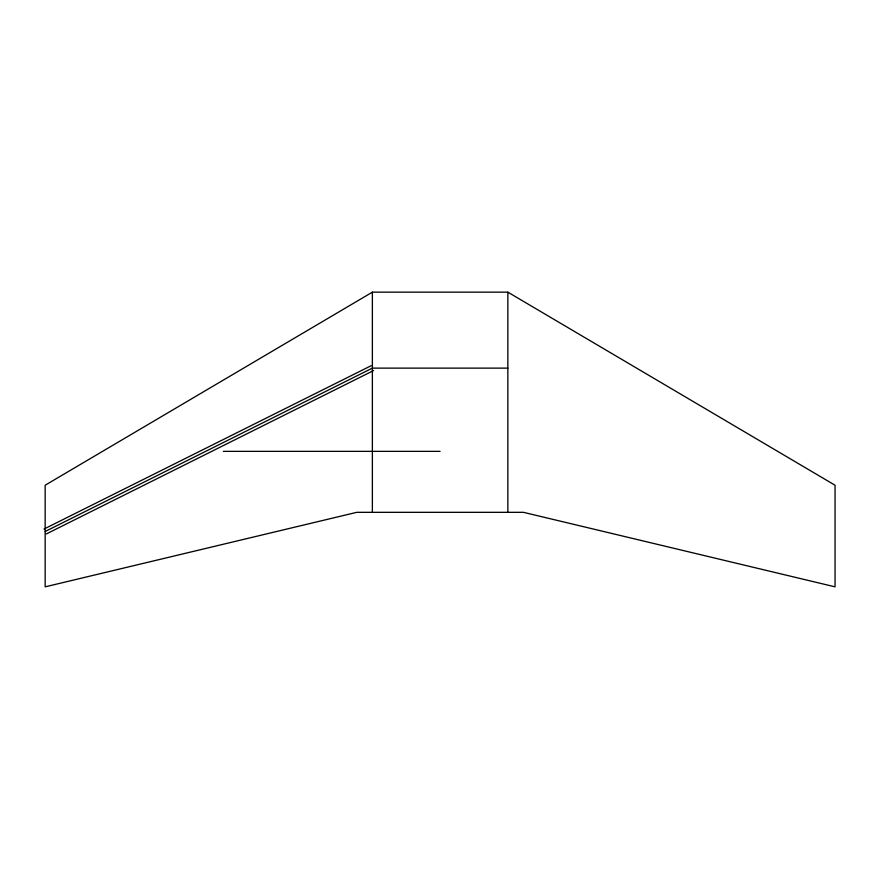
<?xml version="1.0" encoding="UTF-8"?>
<svg xmlns="http://www.w3.org/2000/svg" width="879" height="879" viewBox="0 0 879 879"><rect width="100%" height="100%" fill="white"/><g stroke="black" fill="none" stroke-linecap="round" stroke-linejoin="round"><path stroke-width="1.32" d="M372.366 292.158L45.159 485.23L45.159 586.842L356.786 512.325L523.434 512.325L835.05 586.842L835.05 485.23L507.853 292.158L372.366 292.158L372.366 512.325M43.95 529.081L371.147 365.708M45.159 531.509L372.366 368.125L507.853 368.125M46.367 533.938L373.575 370.553M223.321 451.356L440.104 451.356M507.853 292.158L507.853 512.325"/></g></svg>
